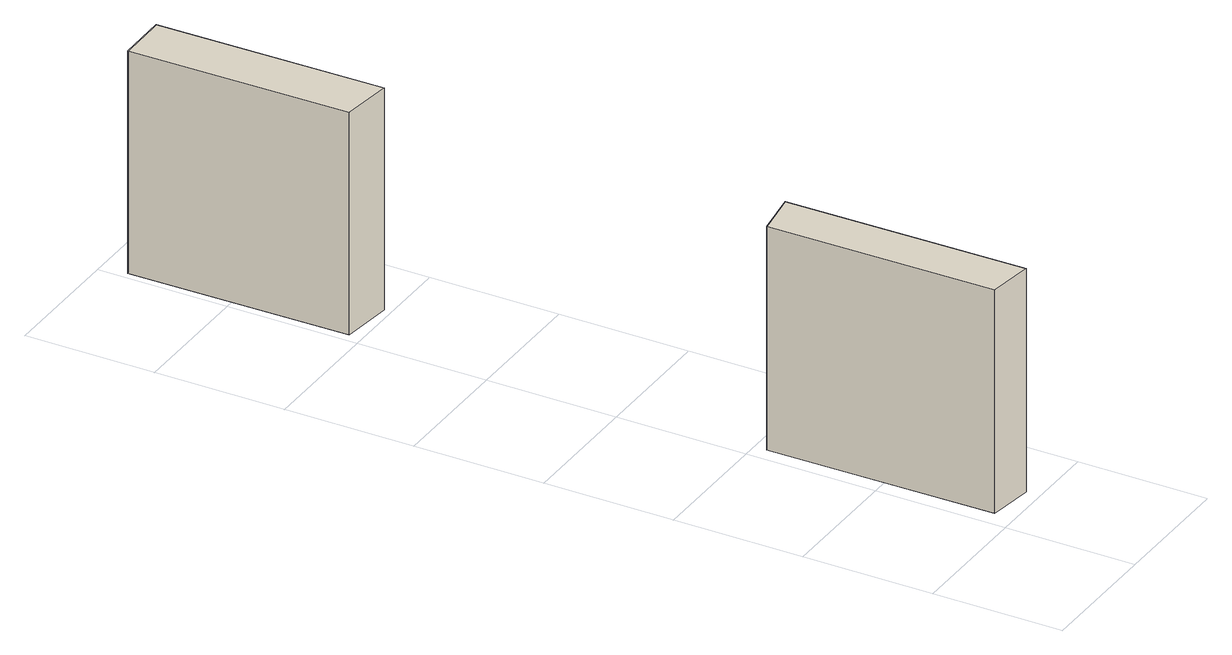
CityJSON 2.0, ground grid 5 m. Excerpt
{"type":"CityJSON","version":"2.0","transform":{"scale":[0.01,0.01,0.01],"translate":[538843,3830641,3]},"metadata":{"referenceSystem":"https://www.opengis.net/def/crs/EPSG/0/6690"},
"CityObjects":{
"building1":{"type":"Building","attributes":{"計測周辺長":21.54,"1/2500図郭":92,"区名":"住之江区","町丁目名称":"南港南３丁目","街区番号":10,"class":"3003","usage":"431","measuredHeight":8.7,"storeysAboveGround":1,"BuildingDetailAttribute.buildingRoofEdgeArea":15.75,"BuildingDetailAttribute.buildingStructureType":"603","BuildingDetailAttribute.buildingStructureOrgType":"3","BuildingDetailAttribute.detailedUsage":"1720","BuildingDetailAttribute.specifiedBuildingCoverageRate":0.6,"BuildingDetailAttribute.surveyYear":2017,"BuildingHighTideRiskAttribute.description":"1","BuildingHighTideRiskAttribute.rank":"2","BuildingHighTideRiskAttribute.depth":2.41,"BuildingIDAttribute.prefecture":"27","BuildingIDAttribute.city":"27125"},"geometry":[{"type":"Solid","lod":"1","boundaries":[[[[0,1,2,3]],[[2,4,5,3]],[[1,6,4,2]],[[0,7,6,1]],[[3,5,7,0]],[[4,6,7,5]]]]}]},
"building2":{"type":"Building","attributes":{"計測周辺長":21.27,"1/2500図郭":92,"区名":"住之江区","町丁目名称":"南港南３丁目","街区番号":10,"class":"3003","usage":"431","measuredHeight":8.7,"storeysAboveGround":1,"BuildingDetailAttribute.buildingRoofEdgeArea":17.25,"BuildingDetailAttribute.buildingStructureType":"603","BuildingDetailAttribute.buildingStructureOrgType":"3","BuildingDetailAttribute.detailedUsage":"1720","BuildingDetailAttribute.specifiedBuildingCoverageRate":0.6,"BuildingDetailAttribute.surveyYear":2017,"BuildingHighTideRiskAttribute.description":"1","BuildingHighTideRiskAttribute.rank":"2","BuildingHighTideRiskAttribute.depth":2.4,"BuildingIDAttribute.prefecture":"27","BuildingIDAttribute.city":"27125"},"geometry":[{"type":"Solid","lod":"1","boundaries":[[[[8,9,10,11]],[[10,12,13,11]],[[9,14,12,10]],[[8,15,14,9]],[[11,13,15,8]],[[12,14,15,13]]]]}]}
},
"vertices":[
[240,52,66],[65,76,66],[56,950,66],[231,977,66],[56,950,939],[231,977,939],[65,76,939],[240,52,939],
[241,2527,64],[40,2550,64],[32,3399,64],[232,3401,64],[32,3399,932],[232,3401,932],[40,2550,932],[241,2527,932]
]}
